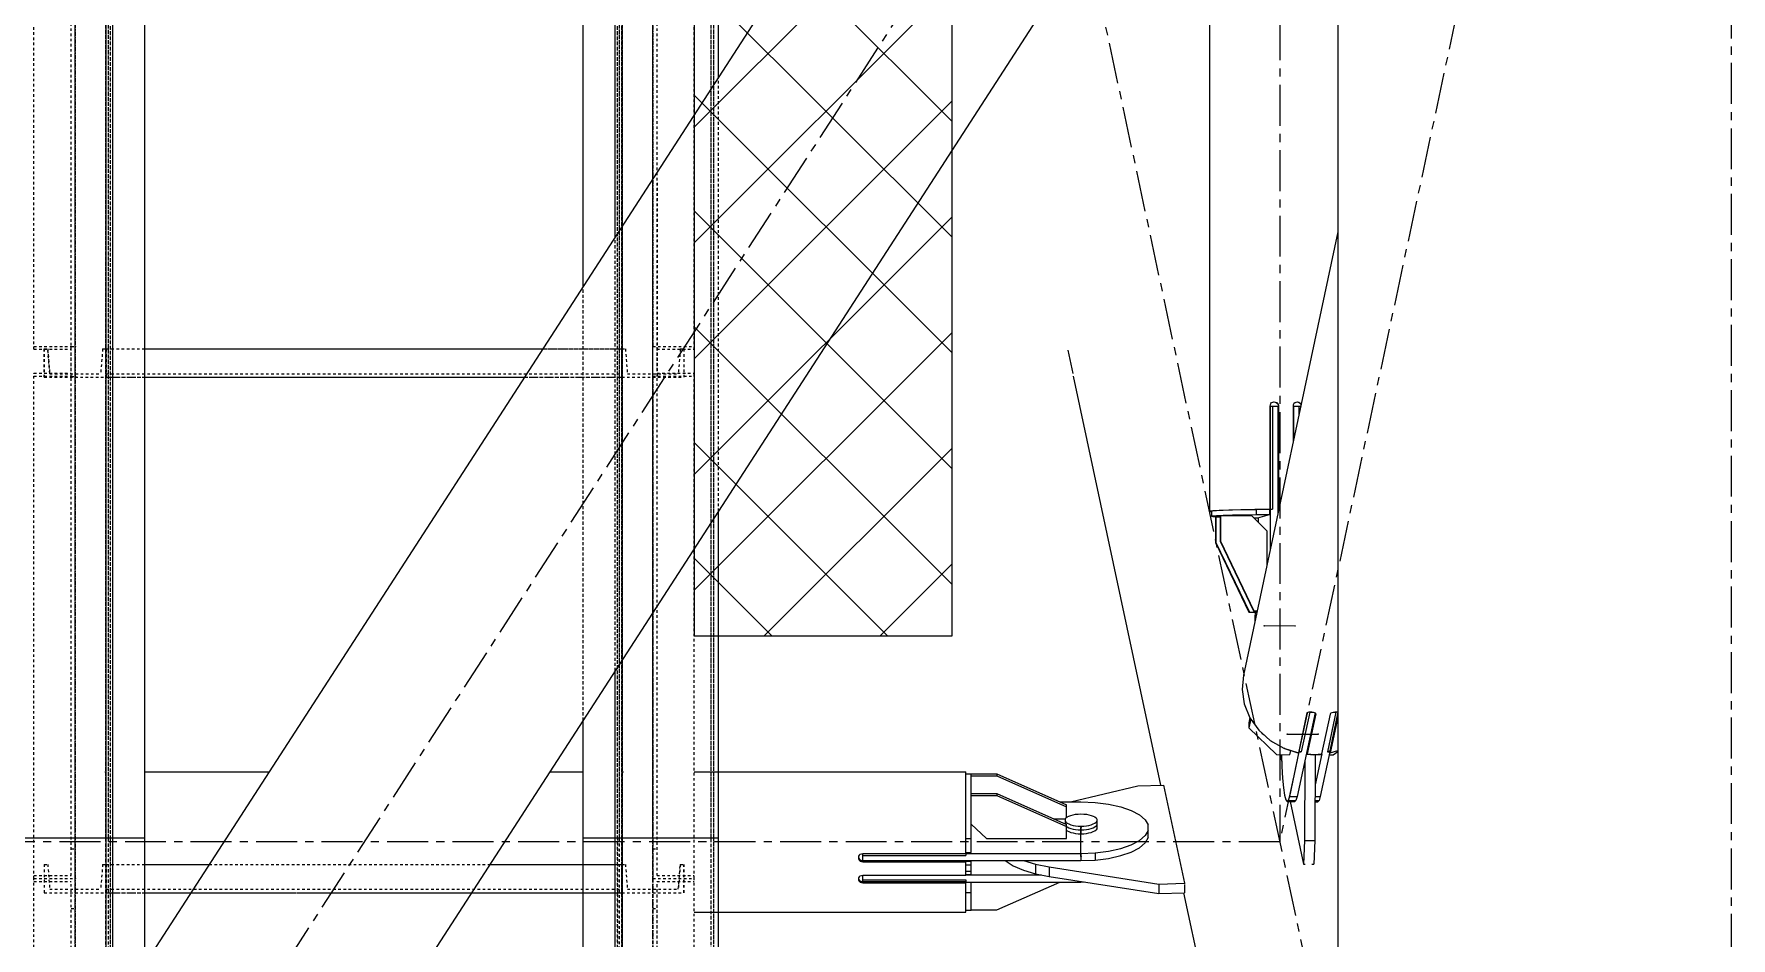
# Model space of a CAD drawing. Header units: millimetres. Extents: x 5143 to 30813, y 232 to 21408.
# Drawn here: x 23101 to 23430, y 11211.6 to 11387 of the extents above; entities that cross this region are included whole.
import ezdxf

# ---------------------------------------------------------------- set-up
doc = ezdxf.new("R2010")
doc.units = ezdxf.units.MM
doc.header["$LTSCALE"] = 0.25
for name, pattern in [('CENTER', [50.8, 31.75, -6.35, 6.35, -6.35]), ('XKITLINE00', [0]), ('XKITLINE02', [4, 2, -2]), ('XKITLINE03', [6, 3, -1, 1, -1])]:
    doc.linetypes.add(name, pattern=pattern)

msp = doc.modelspace()

# ---------------------------------------------------------------- hatches: boundary and pattern name
h = msp.add_hatch()
h.set_pattern_fill('ANSI37', color=1, scale=5, style=0)
h.set_pattern_definition([(135, (104200.305, -4107.69), (11.22532, 11.22532), []), (45, (104200.305, -4107.69), (11.22532, -11.22532), [])])
h.paths.add_polyline_path([(23278.98, 11270.27), (23228.98, 11270.27), (23228.98, 11870.27), (23278.98, 11870.27)])

# ---------------------------------------------------------------- linework, layer by layer
at = {"color": 8, "linetype": 'CENTER'}
for p, q in [((23430, 12689.51), (23430, 11020.27)), ((23342.5, 12050.27), (23342.5, 11230.27)), ((23430, 11640.27), (22900, 10820.27)), ((23430, 11640.27), (23342.5, 11230.27)), ((23256.41, 11633.65), (23430, 10820.27)), ((23345.48, 11272.17), (23339.51, 11272.19)), ((23343.97, 11251.2), (23349.95, 11251.19)), ((23303.98, 11227.5), (23303.98, 11233.05)), ((23342.5, 11230.27), (22987.5, 11230.27))]:
    msp.add_line(p, q, dxfattribs=at)
at = {"color": 1, "linetype": 'XKITLINE03'}
for p, q in [((23109, 11231.06), (23109.01, 12049.63)), ((23115, 11231.06), (23115, 12049.6)), ((23214.99, 12049.6), (23214.99, 11231.06)), ((23220.98, 11231.06), (23220.99, 12049.63)), ((23109, 11600.44), (23109, 10060.36)), ((23115, 10058.83), (23115, 11600.44)), ((23214.98, 11600.44), (23214.99, 10058.83)), ((23220.98, 10820.42), (23220.98, 11600.44)), ((23109.01, 11326.43), (23109.01, 11423.17)), ((23109.01, 11326.43), (23109.01, 11423.17)), ((23220.99, 11423.17), (23220.99, 11326.43)), ((23220.99, 11423.17), (23220.99, 11326.43)), ((23109.01, 11223.17), (23109.01, 11320.62)), ((23109.01, 11223.17), (23109.01, 11320.62)), ((23220.99, 11320.62), (23220.99, 11223.17)), ((23220.99, 11320.62), (23220.99, 11223.17)), ((23115, 11320.42), (23214.98, 11320.42)), ((23115, 11320.42), (23214.98, 11320.42)), ((23115, 11320.42), (23115, 11320.42)), ((23115, 11320.42), (23115, 11320.42)), ((23214.98, 11320.42), (23214.98, 11320.42)), ((23214.98, 11320.42), (23214.98, 11320.42)), ((23109, 10409.49), (23109, 11231.06)), ((23115, 10409.49), (23115, 11231.06)), ((23214.99, 11231.06), (23214.99, 10409.49)), ((23109.01, 11126.43), (23109.01, 11223.17)), ((23109.01, 11126.43), (23109.01, 11223.17)), ((23220.99, 11223.17), (23220.99, 11126.43)), ((23220.99, 11223.17), (23220.99, 11126.43)), ((23115, 11220.42), (23214.98, 11220.42)), ((23115, 11220.42), (23214.98, 11220.42)), ((23115, 11220.42), (23115, 11220.42)), ((23115, 11220.42), (23115, 11220.42)), ((23214.98, 11220.42), (23214.98, 11220.42)), ((23214.98, 11220.42), (23214.98, 11220.42))]:
    msp.add_line(p, q, dxfattribs=at)
at = {"color": 3, "linetype": 'XKITLINE02'}
for p, q in [((23114.92, 11231.06), (23114.92, 12049.63)), ((23115, 11231.06), (23115, 12049.6)), ((23115.45, 11231.06), (23115.46, 12049.63)), ((23115.85, 11231.06), (23115.85, 12049.6)), ((23214.14, 11231.06), (23214.14, 12049.6)), ((23214.53, 11231.06), (23214.54, 12049.63)), ((23214.99, 11231.06), (23214.99, 12049.6)), ((23215.07, 11231.06), (23215.07, 12049.63)), ((23232.3, 11231.06), (23232.3, 12049.63)), ((23232.83, 11231.06), (23232.84, 12049.63)), ((23114.92, 10060.36), (23114.92, 11600.44)), ((23115, 10058.83), (23115, 11600.44)), ((23115.45, 10060.36), (23115.45, 11600.44)), ((23115.85, 10058.83), (23115.85, 11600.44)), ((23116.3, 10060.36), (23116.3, 11600.44)), ((23122.5, 10058.83), (23122.5, 11600.44)), ((23207.49, 10058.83), (23207.48, 11600.44)), ((23213.68, 10820.42), (23213.68, 11600.44)), ((23214.14, 10058.83), (23214.13, 11600.44)), ((23214.53, 10820.42), (23214.53, 11600.44)), ((23214.99, 10058.83), (23214.98, 11600.44)), ((23215.07, 10820.42), (23215.07, 11600.44)), ((23232.3, 10820.42), (23232.3, 11600.44)), ((23232.83, 10820.42), (23232.83, 11600.44)), ((23233.68, 10820.42), (23233.68, 11600.44)), ((23101.01, 11325.85), (23101.01, 11423.17)), ((23101.01, 11325.85), (23101.01, 11423.17)), ((23108.21, 11320.61), (23108.21, 11422.59)), ((23108.21, 11320.61), (23108.21, 11422.59)), ((23109.01, 11320.61), (23109.01, 11423.17)), ((23109.01, 11320.61), (23109.01, 11423.17)), ((23220.99, 11356.91), (23220.99, 11423.17)), ((23220.99, 11356.91), (23220.99, 11423.17)), ((23221.79, 11320.61), (23221.79, 11422.59)), ((23221.79, 11320.61), (23221.79, 11422.59)), ((23228.99, 11325.85), (23228.99, 11423.17)), ((23228.99, 11325.85), (23228.99, 11423.17)), ((23233.68, 11294.47), (23233.68, 11378.62)), ((23228.99, 11369.29), (23228.99, 11325.85)), ((23228.99, 11369.29), (23228.99, 11325.85)), ((23220.99, 11320.61), (23220.99, 11356.91)), ((23220.99, 11320.61), (23220.99, 11356.91)), ((23221.79, 11358.15), (23221.79, 11320.61)), ((23221.79, 11358.15), (23221.79, 11320.61)), ((23213.68, 11263.53), (23213.68, 11347.68)), ((23207.49, 11253.94), (23207.49, 11338.09)), ((23101.01, 11326.43), (23109.01, 11326.43)), ((23101.01, 11326.43), (23109.01, 11326.43)), ((23101.01, 11325.85), (23108.21, 11325.85)), ((23101.01, 11325.85), (23108.21, 11325.85)), ((23103, 11325.92), (23103.68, 11325.92)), ((23103, 11325.92), (23103, 11320.42)), ((23103, 11325.92), (23103, 11320.42)), ((23103, 11325.92), (23103.68, 11325.92)), ((23103, 11325.92), (23103, 11320.42)), ((23103, 11320.42), (23103, 11325.92)), ((23103.68, 11325.92), (23104.07, 11321.12)), ((23103.68, 11325.92), (23104.07, 11321.12)), ((23103.68, 11325.92), (23104.07, 11321.12)), ((23104.07, 11321.12), (23103.68, 11325.92)), ((23108.21, 11223.75), (23108.21, 11326.42)), ((23108.21, 11326.42), (23109.01, 11326.42)), ((23108.21, 11223.75), (23108.21, 11326.42)), ((23108.21, 11326.42), (23109.01, 11326.42)), ((23109.01, 11223.17), (23109.01, 11326.42)), ((23109.01, 11223.17), (23109.01, 11326.42)), ((23114.32, 11325.92), (23113.94, 11321.12)), ((23114.32, 11325.92), (23113.94, 11321.12)), ((23114.32, 11325.92), (23113.94, 11321.12)), ((23114.32, 11325.92), (23113.94, 11321.12)), ((23114.32, 11325.92), (23115, 11325.92)), ((23114.32, 11325.92), (23115, 11325.92)), ((23115, 11320.42), (23115, 11325.92)), ((23115, 11325.92), (23214.98, 11325.92)), ((23115, 11320.42), (23115, 11325.92)), ((23115, 11325.92), (23122.5, 11325.92)), ((23115, 11325.92), (23115, 11320.42)), ((23115, 11325.92), (23115, 11320.42)), ((23115, 11325.92), (23115, 11320.42)), ((23115, 11325.92), (23115, 11320.42)), ((23199.62, 11325.92), (23214.98, 11325.92)), ((23214.98, 11320.42), (23214.98, 11325.92)), ((23214.98, 11320.42), (23214.98, 11325.92)), ((23214.98, 11325.92), (23214.98, 11320.42)), ((23214.98, 11325.92), (23215.66, 11325.92)), ((23214.98, 11325.92), (23214.98, 11320.42)), ((23214.98, 11325.92), (23214.98, 11320.42)), ((23214.98, 11325.92), (23215.66, 11325.92)), ((23214.98, 11325.92), (23214.98, 11320.42)), ((23215.66, 11325.92), (23216.05, 11321.12)), ((23215.66, 11325.92), (23216.05, 11321.12)), ((23215.66, 11325.92), (23216.05, 11321.12)), ((23215.66, 11325.92), (23216.05, 11321.12)), ((23220.99, 11326.43), (23228.99, 11326.43)), ((23220.99, 11326.43), (23228.99, 11326.43)), ((23220.99, 11223.17), (23220.99, 11326.42)), ((23220.99, 11326.42), (23221.79, 11326.42)), ((23220.99, 11225.07), (23220.99, 11326.42)), ((23220.99, 11326.42), (23221.79, 11326.42)), ((23221.79, 11223.75), (23221.79, 11326.42)), ((23221.79, 11223.75), (23221.79, 11326.42)), ((23221.79, 11325.85), (23228.99, 11325.85)), ((23221.79, 11325.85), (23228.99, 11325.85)), ((23226.3, 11325.92), (23225.92, 11321.12)), ((23226.3, 11325.92), (23225.92, 11321.12)), ((23226.3, 11325.92), (23225.92, 11321.12)), ((23226.3, 11325.92), (23225.92, 11321.12)), ((23226.3, 11325.92), (23226.98, 11325.92)), ((23226.3, 11325.92), (23226.98, 11325.92)), ((23226.98, 11325.92), (23226.98, 11320.42)), ((23226.98, 11325.92), (23226.98, 11320.42)), ((23226.98, 11325.92), (23226.98, 11320.42)), ((23226.98, 11325.92), (23226.98, 11320.42)), ((23101.01, 11223.17), (23101.01, 11321.2)), ((23101.01, 11321.2), (23108.21, 11321.2)), ((23101.01, 11223.17), (23101.01, 11321.2)), ((23101.01, 11321.2), (23108.21, 11321.2)), ((23101.01, 11320.62), (23109.01, 11320.62)), ((23101.01, 11320.62), (23109.01, 11320.62)), ((23104.07, 11321.12), (23113.94, 11321.12)), ((23104.07, 11321.12), (23113.94, 11321.12)), ((23108.21, 11320.61), (23109.01, 11320.61)), ((23108.21, 11320.61), (23109.01, 11320.61)), ((23115, 11321.12), (23214.98, 11321.12)), ((23115, 11321.12), (23214.98, 11321.12)), ((23216.05, 11321.12), (23225.92, 11321.12)), ((23216.05, 11321.12), (23225.92, 11321.12)), ((23220.99, 11320.62), (23228.99, 11320.62)), ((23220.99, 11320.62), (23228.99, 11320.62)), ((23220.99, 11320.61), (23221.79, 11320.61)), ((23220.99, 11320.61), (23221.79, 11320.61)), ((23221.79, 11321.2), (23228.99, 11321.2)), ((23221.79, 11321.2), (23228.99, 11321.2)), ((23228.99, 11316.58), (23228.99, 11321.2)), ((23228.99, 11316.58), (23228.99, 11321.2)), ((23103, 11320.42), (23115, 11320.42)), ((23103, 11320.42), (23115, 11320.42)), ((23115, 11320.42), (23214.98, 11320.42)), ((23115, 11320.42), (23122.5, 11320.42)), ((23196.06, 11320.42), (23214.98, 11320.42)), ((23214.98, 11320.42), (23226.98, 11320.42)), ((23214.98, 11320.42), (23226.98, 11320.42)), ((23220.99, 11318.1), (23220.99, 11223.17)), ((23220.99, 11223.17), (23220.99, 11318.1)), ((23228.99, 11223.17), (23228.99, 11316.58)), ((23228.99, 11223.17), (23228.99, 11316.58)), ((23108.21, 11228.97), (23109.01, 11228.97)), ((23108.21, 11228.97), (23109.01, 11228.97)), ((23114.92, 10409.49), (23114.92, 11231.06)), ((23115, 10409.49), (23115, 11231.06)), ((23115, 11231.06), (23116.3, 11231.06)), ((23115, 11231.06), (23116.3, 11231.06)), ((23115.45, 10409.49), (23115.45, 11231.06)), ((23115.85, 10409.49), (23115.85, 11231.06)), ((23116.3, 10443.53), (23116.3, 11231.06)), ((23122.5, 10433.94), (23122.5, 11231.06)), ((23207.49, 11231.06), (23214.99, 11231.06)), ((23207.49, 10797.42), (23207.49, 11231.06)), ((23207.49, 11231.06), (23214.99, 11231.06)), ((23214.14, 11231.06), (23214.14, 10409.49)), ((23214.53, 10927.47), (23214.53, 11231.06)), ((23214.99, 11231.06), (23214.99, 10409.49)), ((23214.99, 10926.62), (23214.99, 11231.06)), ((23215.07, 10928), (23215.07, 11231.06)), ((23220.99, 11228.97), (23221.79, 11228.97)), ((23220.99, 11228.97), (23221.79, 11228.97)), ((23232.3, 10945.24), (23232.3, 11231.06)), ((23232.83, 10945.77), (23232.83, 11231.06)), ((23103, 11225.92), (23103.68, 11225.92)), ((23103, 11225.92), (23103, 11220.42)), ((23103, 11225.92), (23103, 11220.42)), ((23103, 11225.92), (23103.68, 11225.92)), ((23103, 11225.92), (23103, 11220.42)), ((23103, 11225.92), (23103, 11220.42)), ((23103.68, 11225.92), (23104.07, 11221.12)), ((23103.68, 11225.92), (23104.07, 11221.12)), ((23103.68, 11225.92), (23104.07, 11221.12)), ((23103.68, 11225.92), (23104.07, 11221.12)), ((23114.32, 11225.92), (23113.94, 11221.12)), ((23114.32, 11225.92), (23113.94, 11221.12)), ((23114.32, 11225.92), (23113.94, 11221.12)), ((23114.32, 11225.92), (23113.94, 11221.12)), ((23114.32, 11225.92), (23115, 11225.92)), ((23114.32, 11225.92), (23115, 11225.92)), ((23115, 11220.42), (23115, 11225.92)), ((23115, 11225.92), (23214.98, 11225.92)), ((23115, 11220.42), (23115, 11225.92)), ((23115, 11225.92), (23122.5, 11225.92)), ((23115, 11225.92), (23115, 11220.42)), ((23115, 11225.92), (23115, 11220.42)), ((23115, 11225.92), (23115, 11220.42)), ((23115, 11225.92), (23115, 11220.42)), ((23134.99, 11225.92), (23189.38, 11225.92)), ((23207.49, 11225.92), (23214.98, 11225.92)), ((23214.98, 11220.42), (23214.98, 11225.92)), ((23214.98, 11220.42), (23214.98, 11225.92)), ((23214.98, 11225.92), (23214.98, 11220.42)), ((23214.98, 11225.92), (23215.66, 11225.92)), ((23214.98, 11220.42), (23214.98, 11225.92)), ((23214.98, 11225.92), (23214.98, 11220.42)), ((23214.98, 11225.92), (23215.66, 11225.92)), ((23214.98, 11225.92), (23214.98, 11220.42)), ((23215.66, 11225.92), (23216.05, 11221.12)), ((23215.66, 11225.92), (23216.05, 11221.12)), ((23215.66, 11225.92), (23216.05, 11221.12)), ((23215.66, 11225.92), (23216.05, 11221.12)), ((23226.3, 11225.92), (23225.92, 11221.12)), ((23225.92, 11221.12), (23226.3, 11225.92)), ((23226.3, 11225.92), (23225.92, 11221.12)), ((23226.3, 11225.92), (23225.92, 11221.12)), ((23226.3, 11225.92), (23226.98, 11225.92)), ((23226.3, 11225.92), (23226.98, 11225.92)), ((23226.98, 11225.92), (23226.98, 11220.42)), ((23226.98, 11220.42), (23226.98, 11225.92)), ((23226.98, 11225.92), (23226.98, 11220.42)), ((23226.98, 11225.92), (23226.98, 11220.42)), ((23101.01, 11223.75), (23108.21, 11223.75)), ((23101.01, 11223.75), (23108.21, 11223.75)), ((23101.01, 11125.85), (23101.01, 11223.17)), ((23101.01, 11223.17), (23109.01, 11223.17)), ((23101.01, 11223.17), (23109.01, 11223.17)), ((23101.01, 11125.85), (23101.01, 11223.17)), ((23101.01, 11223.17), (23109.01, 11223.17)), ((23101.01, 11223.17), (23109.01, 11223.17)), ((23101.01, 11222.59), (23108.21, 11222.59)), ((23101.01, 11222.59), (23108.21, 11222.59)), ((23108.21, 11120.61), (23108.21, 11222.59)), ((23108.21, 11120.61), (23108.21, 11222.59)), ((23109.01, 11120.61), (23109.01, 11223.17)), ((23109.01, 11120.61), (23109.01, 11223.17)), ((23220.99, 11120.61), (23220.99, 11223.17)), ((23220.99, 11223.17), (23228.99, 11223.17)), ((23220.99, 11223.17), (23228.99, 11223.17)), ((23220.99, 11120.61), (23220.99, 11223.17)), ((23220.99, 11223.17), (23228.99, 11223.17)), ((23220.99, 11223.17), (23228.99, 11223.17)), ((23221.79, 11223.75), (23228.99, 11223.75)), ((23221.79, 11223.75), (23228.99, 11223.75)), ((23221.79, 11120.61), (23221.79, 11222.59)), ((23221.79, 11222.59), (23228.99, 11222.59)), ((23221.79, 11123.52), (23221.79, 11222.59)), ((23221.79, 11222.59), (23228.99, 11222.59)), ((23228.99, 11125.85), (23228.99, 11223.17)), ((23228.99, 11125.85), (23228.99, 11223.17)), ((23103, 11220.42), (23115, 11220.42)), ((23103, 11220.42), (23115, 11220.42)), ((23104.07, 11221.12), (23113.94, 11221.12)), ((23104.07, 11221.12), (23113.94, 11221.12)), ((23115, 11221.12), (23214.98, 11221.12)), ((23115, 11221.12), (23214.98, 11221.12)), ((23115, 11220.42), (23214.98, 11220.42)), ((23115, 11220.42), (23122.5, 11220.42)), ((23131.43, 11220.42), (23185.82, 11220.42)), ((23207.49, 11220.42), (23214.98, 11220.42)), ((23214.98, 11220.42), (23226.98, 11220.42)), ((23214.98, 11220.42), (23226.98, 11220.42)), ((23216.05, 11221.12), (23225.92, 11221.12)), ((23216.05, 11221.12), (23225.92, 11221.12)), ((23108.21, 11217.35), (23109.01, 11217.35)), ((23108.21, 11217.35), (23109.01, 11217.35)), ((23220.99, 11217.35), (23221.79, 11217.35)), ((23220.99, 11217.35), (23221.79, 11217.35))]:
    msp.add_line(p, q, dxfattribs=at)
at = {"color": 7, "linetype": 'XKITLINE00'}
for p, q in [((23116.3, 11231.06), (23116.3, 11617.44)), ((23122.5, 11231.06), (23122.5, 11617.44)), ((23207.49, 11338.09), (23207.49, 11617.44)), ((23213.68, 11347.68), (23213.68, 11617.44)), ((23233.68, 11378.62), (23233.68, 11617.44)), ((23122.5, 11325.92), (23199.62, 11325.92)), ((23122.5, 11320.42), (23196.06, 11320.42)), ((23233.68, 11231.06), (23233.68, 11294.47)), ((23213.68, 11231.06), (23213.68, 11263.53)), ((23207.49, 11231.06), (23207.49, 11253.94)), ((23096.3, 11231.06), (23116.3, 11231.06)), ((23096.3, 11231.06), (23116.3, 11231.06)), ((23116.3, 11197.02), (23116.3, 11231.06)), ((23116.3, 11231.06), (23122.5, 11231.06)), ((23116.3, 11231.06), (23122.5, 11231.06)), ((23122.5, 11206.61), (23122.5, 11231.06)), ((23207.49, 11231.06), (23213.68, 11231.06)), ((23207.49, 11111.25), (23207.49, 11231.06)), ((23207.49, 11231.06), (23213.68, 11231.06)), ((23213.68, 11231.06), (23233.68, 11231.06)), ((23213.68, 11115.48), (23213.68, 11231.06)), ((23213.68, 11231.06), (23233.68, 11231.06)), ((23233.68, 11129.1), (23233.68, 11231.06)), ((23122.5, 11225.92), (23134.99, 11225.92)), ((23189.38, 11225.92), (23207.49, 11225.92)), ((23122.5, 11220.42), (23131.43, 11220.42)), ((23185.82, 11220.42), (23207.49, 11220.42))]:
    msp.add_line(p, q, dxfattribs=at)
at = {"color": 8, "linetype": 'XKITLINE00'}
for p, q in [((23283.31, 11455.4), (23003.23, 11022.07)), ((23328.9, 11439.46), (23328.9, 11294.5)), ((23353.8, 11434.67), (23353.8, 11020.27)), ((23321.66, 11430.58), (23041.58, 10997.26)), ((23353.8, 11348.62), (23335.45, 11262.65)), ((23301.4, 11325.71), (23302.37, 11321.17)), ((23302.48, 11320.63), (23319.42, 11241.28)), ((23340.65, 11315.09), (23340.58, 11314.82)), ((23340.58, 11314.82), (23340.58, 11294.83)), ((23340.58, 11314.79), (23340.64, 11314.81)), ((23340.64, 11314.81), (23341.12, 11314.82)), ((23340.64, 11314.81), (23340.64, 11294.82)), ((23340.75, 11315.32), (23340.65, 11315.09)), ((23340.75, 11315.32), (23340.94, 11315.51)), ((23340.94, 11315.51), (23341.18, 11315.63)), ((23341.12, 11314.82), (23341.12, 11294.82)), ((23341.12, 11314.82), (23342.16, 11314.81)), ((23341.15, 11315.62), (23341.39, 11315.66)), ((23341.18, 11315.63), (23341.44, 11315.67)), ((23341.39, 11315.66), (23341.65, 11315.62)), ((23341.44, 11315.67), (23341.7, 11315.63)), ((23341.65, 11315.62), (23341.89, 11315.5)), ((23341.7, 11315.63), (23341.94, 11315.51)), ((23341.89, 11315.5), (23342.08, 11315.31)), ((23341.94, 11315.51), (23342.13, 11315.32)), ((23342.08, 11315.31), (23342.2, 11315.07)), ((23342.13, 11315.32), (23342.25, 11315.09)), ((23342.16, 11314.81), (23342.16, 11294.11)), ((23342.2, 11315.07), (23342.25, 11315.09)), ((23342.2, 11315.07), (23342.24, 11314.81)), ((23342.24, 11314.81), (23342.29, 11314.82)), ((23342.24, 11314.81), (23342.24, 11294.81)), ((23342.25, 11315.09), (23342.29, 11314.82)), ((23342.29, 11314.82), (23342.29, 11294.83)), ((23345.12, 11315.08), (23345.08, 11314.82)), ((23345.08, 11314.82), (23345.08, 11307.8)), ((23345.08, 11314.79), (23345.15, 11314.81)), ((23345.24, 11315.32), (23345.12, 11315.08)), ((23345.15, 11314.81), (23345.15, 11308.11)), ((23345.15, 11314.81), (23346.19, 11314.8)), ((23345.43, 11315.5), (23345.24, 11315.32)), ((23345.43, 11315.5), (23345.66, 11315.62)), ((23345.64, 11315.61), (23345.87, 11315.65)), ((23345.66, 11315.62), (23345.92, 11315.66)), ((23345.87, 11315.65), (23346.13, 11315.6)), ((23345.92, 11315.66), (23346.18, 11315.62)), ((23346.13, 11315.6), (23346.36, 11315.48)), ((23346.18, 11315.62), (23346.41, 11315.5)), ((23346.19, 11314.8), (23346.58, 11314.8)), ((23346.19, 11314.8), (23346.19, 11313)), ((23346.36, 11315.48), (23346.51, 11315.33)), ((23346.41, 11315.5), (23346.6, 11315.31)), ((23346.51, 11315.33), (23346.55, 11315.29)), ((23346.55, 11315.29), (23346.64, 11315.1)), ((23346.6, 11315.31), (23346.66, 11315.17)), ((23328.9, 11294.5), (23329.51, 11294.58)), ((23328.9, 11294.5), (23328.97, 11294.42)), ((23328.97, 11294.42), (23329.25, 11294.39)), ((23329.25, 11294.47), (23329.49, 11294.54)), ((23329.25, 11294.47), (23329.25, 11293.47)), ((23329.49, 11294.54), (23330.27, 11294.61)), ((23329.51, 11294.58), (23330.77, 11294.66)), ((23330.27, 11294.61), (23331.57, 11294.67)), ((23330.77, 11294.66), (23332.62, 11294.72)), ((23331.57, 11294.67), (23333.33, 11294.72)), ((23332.62, 11294.72), (23334.96, 11294.77)), ((23333.33, 11294.72), (23335.48, 11294.77)), ((23334.96, 11294.77), (23337.68, 11294.81)), ((23335.29, 11294.76), (23335.48, 11294.76)), ((23335.48, 11294.77), (23337.92, 11294.8)), ((23337.68, 11294.81), (23340.58, 11294.83)), ((23337.9, 11294.79), (23337.92, 11294.8)), ((23337.92, 11294.8), (23340.55, 11294.82)), ((23337.92, 11294.8), (23337.92, 11293.8)), ((23340.55, 11294.82), (23340.55, 11293.82)), ((23340.64, 11294.82), (23340.67, 11294.82)), ((23340.67, 11294.82), (23341.12, 11294.82)), ((23340.67, 11294.82), (23340.67, 11287.11)), ((23342.16, 11294.79), (23342.27, 11294.82)), ((23342.24, 11294.81), (23342.29, 11294.83)), ((23342.24, 11294.81), (23342.27, 11294.81)), ((23342.27, 11294.82), (23342.27, 11294.6)), ((23342.29, 11294.83), (23342.32, 11294.83)), ((23329.25, 11293.47), (23329.49, 11293.54)), ((23329.25, 11293.47), (23329.56, 11293.4)), ((23329.49, 11293.54), (23330.27, 11293.61)), ((23329.56, 11293.4), (23330.06, 11293.36)), ((23330.06, 11293.35), (23330.14, 11293.38)), ((23330.06, 11293.35), (23330.06, 11288.36)), ((23330.14, 11293.38), (23330.14, 11288.38)), ((23330.14, 11293.38), (23330.94, 11293.38)), ((23330.27, 11293.61), (23331.02, 11293.64)), ((23330.94, 11293.62), (23331.03, 11293.64)), ((23330.94, 11293.62), (23330.94, 11288.62)), ((23331.03, 11293.64), (23331.03, 11288.65)), ((23331.03, 11293.64), (23337.01, 11293.63)), ((23331.05, 11293.64), (23331.57, 11293.67)), ((23331.57, 11293.67), (23333.33, 11293.73)), ((23333.33, 11293.73), (23335.48, 11293.77)), ((23335.48, 11293.77), (23337.92, 11293.8)), ((23337.01, 11293.63), (23339.99, 11290.62)), ((23337.49, 11293.15), (23338.27, 11293.14)), ((23337.92, 11293.8), (23340.55, 11293.82)), ((23338.27, 11293.14), (23340.55, 11293.82)), ((23338.35, 11293.16), (23338.35, 11292.28)), ((23330.06, 11288.36), (23330.14, 11288.38)), ((23330.06, 11288.36), (23336.53, 11274.85)), ((23330.14, 11288.38), (23336.62, 11274.87)), ((23330.94, 11288.62), (23331.03, 11288.65)), ((23330.94, 11288.62), (23337.42, 11275.11)), ((23331.03, 11288.65), (23337.5, 11275.14)), ((23339.99, 11290.62), (23339.99, 11283.95)), ((23336.53, 11274.85), (23336.62, 11274.87)), ((23336.53, 11274.85), (23337.78, 11274.84)), ((23336.62, 11274.87), (23337.78, 11274.87)), ((23337.42, 11275.11), (23337.5, 11275.14)), ((23337.42, 11275.11), (23338.11, 11275.11)), ((23337.5, 11275.14), (23338.11, 11275.13)), ((23337.74, 11274.51), (23337.7, 11274.12)), ((23337.78, 11274.83), (23337.74, 11274.51)), ((23337.82, 11275.07), (23337.78, 11274.83)), ((23337.83, 11275.11), (23337.82, 11275.07)), ((23338.01, 11275.11), (23338.05, 11274.91)), ((23337.66, 11273.17), (23337.65, 11272.98)), ((23337.68, 11273.67), (23337.66, 11273.17)), ((23337.7, 11274.12), (23337.68, 11273.67)), ((23335.45, 11262.65), (23335.2, 11259.85)), ((23335.2, 11259.85), (23335.64, 11257.05)), ((23335.64, 11257.05), (23336.74, 11254.38)), ((23349.35, 11255.33), (23345.89, 11239.12)), ((23347.79, 11255.3), (23346.14, 11247.57)), ((23348.33, 11255.47), (23346.68, 11247.74)), ((23347.79, 11255.3), (23347.87, 11255.38)), ((23349.39, 11255.29), (23347.82, 11247.93)), ((23349.49, 11255.11), (23347.84, 11247.37)), ((23347.87, 11255.38), (23347.99, 11255.46)), ((23347.99, 11255.46), (23348.2, 11255.52)), ((23348.2, 11255.52), (23348.44, 11255.54)), ((23348.24, 11255.52), (23348.33, 11255.47)), ((23348.33, 11255.47), (23349.01, 11255.47)), ((23348.44, 11255.54), (23348.71, 11255.52)), ((23348.71, 11255.52), (23348.97, 11255.48)), ((23348.97, 11255.48), (23349.19, 11255.41)), ((23349.19, 11255.41), (23349.37, 11255.32)), ((23349.37, 11255.32), (23349.47, 11255.21)), ((23349.47, 11255.21), (23349.49, 11255.11)), ((23352.28, 11255.1), (23350.63, 11247.37)), ((23353.41, 11255.46), (23351.76, 11247.73)), ((23353.8, 11255.45), (23352.2, 11247.97)), ((23352.34, 11255.21), (23352.28, 11255.1)), ((23353.8, 11255.18), (23352.29, 11248.14)), ((23352.34, 11255.21), (23352.48, 11255.31)), ((23352.48, 11255.31), (23352.68, 11255.4)), ((23352.68, 11255.4), (23352.93, 11255.47)), ((23352.89, 11255.46), (23353.41, 11255.46)), ((23352.93, 11255.47), (23353.19, 11255.51)), ((23353.19, 11255.51), (23353.45, 11255.52)), ((23353.41, 11255.46), (23353.52, 11255.52)), ((23353.45, 11255.52), (23353.67, 11255.5)), ((23353.67, 11255.5), (23353.8, 11255.46)), ((23336.72, 11254.43), (23336.5, 11253.37)), ((23336.5, 11253.37), (23336.53, 11252.45)), ((23336.89, 11254.17), (23336.53, 11252.45)), ((23336.53, 11252.45), (23341.89, 11247.22)), ((23336.74, 11254.38), (23338.44, 11251.99)), ((23338.44, 11251.99), (23340.66, 11249.99)), ((23338.99, 11251.5), (23339.06, 11251.41)), ((23353.8, 11254.5), (23352.31, 11247.55)), ((23339.06, 11251.41), (23339.49, 11251.05)), ((23340.66, 11249.99), (23343.29, 11248.49)), ((23340.93, 11249.84), (23341.1, 11249.7)), ((23341.1, 11249.7), (23343.29, 11248.49)), ((23343.29, 11248.49), (23346.14, 11247.57)), ((23343.3, 11248.49), (23343.46, 11248.39)), ((23343.47, 11248.43), (23343.46, 11248.39)), ((23343.46, 11248.39), (23346.04, 11247.56)), ((23352.29, 11248.37), (23352.3, 11247.93)), ((23341.89, 11247.22), (23344.38, 11247.21)), ((23342.6, 11247.22), (23342.91, 11245.77)), ((23342.86, 11247.22), (23342.94, 11244.9)), ((23342.94, 11244.9), (23343.07, 11242.65)), ((23344.56, 11248.04), (23344.38, 11247.21)), ((23346.23, 11247.74), (23344.39, 11239.12)), ((23346.05, 11247.6), (23346.04, 11247.56)), ((23346.22, 11247.97), (23346.23, 11247.74)), ((23346.23, 11247.98), (23346.68, 11247.74)), ((23346.23, 11247.74), (23346.68, 11247.74)), ((23347.38, 11246.13), (23347.31, 11230.56)), ((23347.73, 11247.75), (23347.74, 11247.28)), ((23347.83, 11247.67), (23347.74, 11247.28)), ((23347.74, 11247.28), (23348.44, 11247.23)), ((23347.81, 11248.14), (23347.83, 11247.67)), ((23347.82, 11247.93), (23347.84, 11247.37)), ((23347.84, 11247.37), (23349.24, 11247.23)), ((23348.46, 11247.31), (23348.44, 11247.23)), ((23348.44, 11247.23), (23349.14, 11247.21)), ((23349.14, 11247.21), (23349.84, 11247.22)), ((23349.24, 11247.23), (23350.63, 11247.37)), ((23349.38, 11247.21), (23349.3, 11230.56)), ((23350.64, 11247.37), (23349.35, 11241.35)), ((23349.85, 11247.29), (23349.84, 11247.22)), ((23349.84, 11247.22), (23350.53, 11247.27)), ((23352.21, 11247.73), (23350.37, 11239.11)), ((23350.55, 11247.36), (23350.53, 11247.27)), ((23351.76, 11247.73), (23352.2, 11247.97)), ((23351.76, 11247.73), (23352.21, 11247.73)), ((23352.09, 11247.19), (23352.85, 11247.19)), ((23352.2, 11247.97), (23352.21, 11247.73)), ((23352.21, 11247.73), (23352.22, 11247.54)), ((23352.3, 11247.93), (23352.22, 11247.54)), ((23352.22, 11247.54), (23352.31, 11247.57)), ((23352.29, 11248.14), (23352.31, 11247.55)), ((23352.31, 11247.55), (23353.8, 11248.04)), ((23352.85, 11247.19), (23353.8, 11247.84)), ((23114.72, 11243.9), (23115, 11243.9)), ((23122.5, 11243.9), (23146.61, 11243.9)), ((23201, 11243.9), (23207.49, 11243.9)), ((23214.99, 11243.9), (23215.27, 11243.9)), ((23228.98, 11243.9), (23281.68, 11243.9)), ((23281.68, 11228.07), (23281.68, 11243.9)), ((23281.68, 11243.48), (23282.68, 11243.48)), ((23282.68, 11239.29), (23282.68, 11243.48)), ((23282.68, 11243.47), (23287.68, 11243.47)), ((23282.68, 11243.08), (23287.68, 11243.08)), ((23287.68, 11243.47), (23301.18, 11237.46)), ((23287.68, 11243.47), (23287.68, 11243.08)), ((23287.68, 11243.08), (23301.18, 11237.08)), ((23343.07, 11242.65), (23343.25, 11240.78)), ((23282.68, 11239.65), (23287.68, 11239.65)), ((23282.68, 11239.29), (23282.68, 11239.27)), ((23282.68, 11239.27), (23287.68, 11239.27)), ((23282.68, 11239.27), (23282.68, 11239.25)), ((23282.68, 11233.62), (23282.68, 11239.25)), ((23287.68, 11239.65), (23301.18, 11233.64)), ((23287.68, 11239.65), (23287.68, 11239.27)), ((23287.68, 11239.27), (23301.18, 11233.26)), ((23301.97, 11238.05), (23315.01, 11241.14)), ((23315.01, 11241.14), (23319.99, 11241.29)), ((23319.99, 11241.29), (23324.05, 11222.28)), ((23343.25, 11240.78), (23343.45, 11239.35)), ((23343.45, 11239.35), (23343.68, 11238.45)), ((23343.68, 11238.45), (23343.92, 11238.11)), ((23343.92, 11238.11), (23344.16, 11238.33)), ((23344.39, 11239.12), (23344.16, 11238.33)), ((23344.16, 11238.33), (23345.65, 11238.33)), ((23344.39, 11239.12), (23345.89, 11239.12)), ((23345.41, 11238.1), (23345.65, 11238.33)), ((23345.89, 11239.12), (23345.65, 11238.33)), ((23349.34, 11239.11), (23350.37, 11239.11)), ((23349.34, 11238.32), (23350.13, 11238.32)), ((23349.89, 11238.09), (23350.13, 11238.32)), ((23350.37, 11239.11), (23350.13, 11238.32)), ((23299.86, 11238.05), (23303.98, 11238.05)), ((23301.07, 11234.93), (23301.3, 11235.12)), ((23301.18, 11235.02), (23301.18, 11237.46)), ((23301.3, 11235.12), (23301.61, 11235.29)), ((23301.61, 11235.29), (23301.99, 11235.43)), ((23301.99, 11235.43), (23302.43, 11235.55)), ((23302.43, 11235.55), (23302.92, 11235.64)), ((23302.92, 11235.64), (23303.45, 11235.69)), ((23303.45, 11235.69), (23303.98, 11235.71)), ((23303.98, 11238.05), (23306.71, 11237.94)), ((23303.98, 11235.71), (23304.52, 11235.69)), ((23304.52, 11235.69), (23305.04, 11235.64)), ((23305.04, 11235.64), (23305.53, 11235.55)), ((23305.53, 11235.55), (23305.98, 11235.43)), ((23305.98, 11235.43), (23306.36, 11235.29)), ((23306.36, 11235.29), (23306.67, 11235.12)), ((23306.67, 11235.12), (23306.9, 11234.93)), ((23306.71, 11237.94), (23309.31, 11237.62)), ((23309.31, 11237.62), (23311.68, 11237.09)), ((23311.68, 11237.09), (23313.72, 11236.39)), ((23313.72, 11236.39), (23315.33, 11235.55)), ((23315.33, 11235.55), (23316.44, 11234.59)), ((23343.92, 11238.11), (23345.41, 11238.1)), ((23344.54, 11238.1), (23347.13, 11225.94)), ((23349.34, 11238.09), (23349.89, 11238.09)), ((23282.68, 11233.72), (23285.68, 11230.95)), ((23282.68, 11228.22), (23282.68, 11233.62)), ((23298.66, 11234.77), (23300.95, 11234.77)), ((23300.93, 11234.73), (23300.88, 11234.53)), ((23300.88, 11234.53), (23300.88, 11233.79)), ((23300.88, 11234.53), (23300.93, 11234.32)), ((23300.88, 11233.79), (23300.89, 11233.77)), ((23300.88, 11233.79), (23300.88, 11233.77)), ((23300.88, 11233.79), (23300.89, 11233.77)), ((23301.07, 11234.93), (23300.93, 11234.73)), ((23300.93, 11234.32), (23301.07, 11234.12)), ((23301.07, 11234.12), (23301.3, 11233.94)), ((23301.18, 11230.95), (23301.18, 11233.64)), ((23301.18, 11233.29), (23301.3, 11233.2)), ((23301.18, 11233.29), (23301.3, 11233.2)), ((23301.18, 11232.55), (23301.3, 11232.46)), ((23301.3, 11233.94), (23301.61, 11233.77)), ((23301.3, 11233.2), (23301.61, 11233.03)), ((23301.3, 11233.2), (23301.61, 11233.03)), ((23301.3, 11232.46), (23301.61, 11232.29)), ((23301.61, 11233.77), (23301.99, 11233.62)), ((23301.61, 11233.03), (23301.99, 11232.88)), ((23301.61, 11233.03), (23301.99, 11232.88)), ((23301.61, 11232.29), (23301.99, 11232.14)), ((23301.99, 11233.62), (23302.43, 11233.5)), ((23301.99, 11232.88), (23302.43, 11232.76)), ((23301.99, 11232.88), (23302.43, 11232.76)), ((23301.99, 11232.14), (23302.43, 11232.02)), ((23302.43, 11233.5), (23302.92, 11233.42)), ((23302.43, 11232.76), (23302.92, 11232.68)), ((23302.43, 11232.76), (23302.92, 11232.68)), ((23302.43, 11232.02), (23302.92, 11231.94)), ((23302.92, 11233.42), (23303.45, 11233.36)), ((23302.92, 11232.68), (23303.45, 11232.62)), ((23302.92, 11232.68), (23303.45, 11232.62)), ((23302.92, 11231.94), (23303.45, 11231.88)), ((23303.45, 11233.36), (23303.98, 11233.34)), ((23303.45, 11232.62), (23303.98, 11232.6)), ((23303.45, 11232.62), (23303.98, 11232.6)), ((23303.45, 11231.88), (23303.98, 11231.86)), ((23303.98, 11233.34), (23304.52, 11233.36)), ((23303.98, 11233.34), (23303.98, 11232.6)), ((23303.98, 11232.6), (23304.52, 11232.62)), ((23303.98, 11232.6), (23304.52, 11232.62)), ((23303.98, 11232.6), (23303.98, 11231.86)), ((23303.98, 11231.86), (23304.52, 11231.88)), ((23304.52, 11233.36), (23305.04, 11233.42)), ((23304.52, 11232.62), (23305.04, 11232.68)), ((23304.52, 11232.62), (23305.04, 11232.68)), ((23304.52, 11231.88), (23305.04, 11231.94)), ((23305.04, 11233.42), (23305.53, 11233.5)), ((23305.04, 11232.68), (23305.53, 11232.76)), ((23305.04, 11232.68), (23305.53, 11232.76)), ((23305.04, 11231.94), (23305.53, 11232.02)), ((23305.53, 11233.5), (23305.98, 11233.62)), ((23305.53, 11232.76), (23305.98, 11232.88)), ((23305.53, 11232.76), (23305.98, 11232.88)), ((23305.53, 11232.02), (23305.98, 11232.14)), ((23305.98, 11233.62), (23306.36, 11233.77)), ((23305.98, 11232.88), (23306.36, 11233.03)), ((23305.98, 11232.88), (23306.36, 11233.03)), ((23305.98, 11232.14), (23306.36, 11232.29)), ((23306.36, 11233.77), (23306.67, 11233.94)), ((23306.36, 11233.03), (23306.67, 11233.2)), ((23306.36, 11233.03), (23306.67, 11233.2)), ((23306.36, 11232.29), (23306.67, 11232.46)), ((23306.67, 11233.94), (23306.9, 11234.12)), ((23306.67, 11233.2), (23306.9, 11233.38)), ((23306.67, 11233.2), (23306.9, 11233.38)), ((23306.67, 11232.46), (23306.9, 11232.64)), ((23306.9, 11234.93), (23307.04, 11234.73)), ((23307.04, 11234.32), (23306.9, 11234.12)), ((23307.04, 11233.58), (23306.9, 11233.38)), ((23307.04, 11233.58), (23306.9, 11233.38)), ((23307.04, 11232.84), (23306.9, 11232.64)), ((23307.04, 11234.73), (23307.08, 11234.53)), ((23307.08, 11234.53), (23307.04, 11234.32)), ((23307.08, 11233.79), (23307.04, 11233.58)), ((23307.08, 11233.79), (23307.04, 11233.58)), ((23307.08, 11233.05), (23307.04, 11232.84)), ((23307.08, 11234.53), (23307.08, 11233.79)), ((23307.08, 11233.79), (23307.08, 11233.05)), ((23316.44, 11234.59), (23317.01, 11233.57)), ((23317.01, 11232.53), (23316.44, 11231.5)), ((23317.01, 11231.14), (23317.01, 11233.57)), ((23281.68, 11230.94), (23282.68, 11230.94)), ((23285.68, 11230.95), (23301.18, 11230.95)), ((23306.71, 11228.16), (23309.31, 11228.48)), ((23309.31, 11228.48), (23311.68, 11229)), ((23311.68, 11229), (23313.72, 11229.7)), ((23313.72, 11229.7), (23315.33, 11230.55)), ((23313.72, 11228.32), (23315.33, 11229.16)), ((23315.33, 11230.55), (23316.44, 11231.5)), ((23315.33, 11229.16), (23316.44, 11230.12)), ((23317.01, 11231.14), (23316.44, 11230.12)), ((23347.31, 11230.56), (23347.13, 11225.94)), ((23347.31, 11230.56), (23349.3, 11230.56)), ((23349.3, 11230.56), (23349.12, 11225.94)), ((23260.88, 11227.5), (23260.83, 11227.24)), ((23260.83, 11227.24), (23260.88, 11226.99)), ((23260.85, 11227.36), (23260.88, 11227.22)), ((23261, 11227.73), (23260.88, 11227.5)), ((23260.88, 11227.22), (23261, 11226.99)), ((23260.88, 11226.99), (23261, 11226.76)), ((23261, 11227.73), (23261.18, 11227.91)), ((23261, 11226.99), (23261.18, 11226.81)), ((23261, 11226.76), (23261.18, 11226.58)), ((23261.18, 11227.91), (23261.42, 11228)), ((23261.18, 11226.81), (23261.42, 11226.69)), ((23261.18, 11226.58), (23261.42, 11226.46)), ((23261.42, 11228), (23261.68, 11228.07)), ((23261.42, 11226.69), (23261.42, 11226.46)), ((23261.42, 11226.69), (23261.68, 11226.65)), ((23261.42, 11226.46), (23261.68, 11226.42)), ((23261.68, 11228.07), (23281.68, 11228.07)), ((23261.68, 11226.66), (23261.68, 11228.07)), ((23261.68, 11227.63), (23281.68, 11227.63)), ((23261.68, 11226.66), (23303.98, 11226.66)), ((23261.68, 11226.66), (23261.68, 11226.65)), ((23261.68, 11226.65), (23261.68, 11226.42)), ((23261.68, 11226.65), (23281.68, 11226.65)), ((23261.68, 11226.42), (23281.68, 11226.42)), ((23281.68, 11228.22), (23282.68, 11228.22)), ((23281.68, 11228.07), (23281.68, 11228.05)), ((23281.68, 11228.05), (23303.98, 11228.05)), ((23281.68, 11228.05), (23281.68, 11227.63)), ((23281.68, 11226.66), (23281.68, 11226.54)), ((23281.68, 11226.65), (23281.68, 11226.42)), ((23281.68, 11226.54), (23282.68, 11226.54)), ((23281.68, 11223.83), (23281.68, 11226.42)), ((23281.68, 11225.87), (23282.68, 11225.87)), ((23282.68, 11225.22), (23282.68, 11226.66)), ((23282.68, 11223.95), (23282.68, 11225.22)), ((23289.31, 11226.65), (23290.84, 11225.67)), ((23290.84, 11225.67), (23292.82, 11224.82)), ((23292.84, 11226.66), (23295.16, 11225.97)), ((23295.16, 11225.97), (23297.81, 11225.44)), ((23295.16, 11225.97), (23295.16, 11224.12)), ((23297.81, 11225.44), (23319.06, 11222.12)), ((23297.81, 11225.44), (23297.81, 11223.59)), ((23303.98, 11228.05), (23306.71, 11228.16)), ((23303.98, 11228.05), (23303.98, 11226.66)), ((23303.98, 11226.66), (23306.71, 11226.77)), ((23306.71, 11228.16), (23306.71, 11226.77)), ((23306.71, 11226.77), (23309.31, 11227.09)), ((23309.31, 11227.09), (23311.68, 11227.62)), ((23311.68, 11227.62), (23313.72, 11228.32)), ((23347.13, 11225.94), (23347.46, 11225.94)), ((23348.76, 11225.94), (23349.12, 11225.94)), ((23260.88, 11223.31), (23260.83, 11223.08)), ((23260.83, 11223.08), (23260.88, 11222.85)), ((23260.85, 11223.2), (23260.88, 11223.08)), ((23261, 11223.52), (23260.88, 11223.31)), ((23260.88, 11223.08), (23261, 11222.87)), ((23260.88, 11222.85), (23261, 11222.64)), ((23261, 11223.52), (23261.18, 11223.69)), ((23261, 11222.87), (23261.15, 11222.74)), ((23261, 11222.64), (23261.16, 11222.49)), ((23261.15, 11222.74), (23261.18, 11222.71)), ((23261.18, 11223.69), (23261.42, 11223.8)), ((23261.18, 11222.71), (23261.42, 11222.61)), ((23261.18, 11222.48), (23261.42, 11222.39)), ((23261.42, 11223.8), (23261.68, 11223.83)), ((23261.42, 11222.61), (23261.68, 11222.58)), ((23261.42, 11222.39), (23261.68, 11222.34)), ((23261.68, 11223.83), (23281.68, 11223.83)), ((23261.68, 11222.6), (23261.68, 11223.83)), ((23261.68, 11222.92), (23281.68, 11222.92)), ((23261.68, 11222.6), (23281.68, 11222.6)), ((23261.68, 11222.58), (23261.68, 11222.34)), ((23261.68, 11222.58), (23281.68, 11222.58)), ((23261.68, 11222.34), (23281.68, 11222.34)), ((23281.68, 11224.58), (23282.68, 11224.58)), ((23281.68, 11223.95), (23282.68, 11223.95)), ((23281.68, 11223.89), (23296.32, 11223.89)), ((23281.68, 11222.92), (23281.68, 11222.5)), ((23281.68, 11222.5), (23281.68, 11222.34)), ((23281.68, 11222.5), (23303.98, 11222.5)), ((23281.68, 11216.65), (23281.68, 11222.34)), ((23282.68, 11218.86), (23282.68, 11222.49)), ((23287.68, 11217.08), (23299.86, 11222.5)), ((23292.82, 11224.82), (23295.16, 11224.12)), ((23295.16, 11224.12), (23297.81, 11223.59)), ((23297.81, 11223.59), (23319.06, 11220.27)), ((23303.98, 11222.63), (23303.98, 11222.5)), ((23303.98, 11222.5), (23304.63, 11222.53)), ((23319.06, 11222.12), (23324.05, 11222.28)), ((23319.06, 11222.12), (23319.06, 11220.27)), ((23324.05, 11222.28), (23324.05, 11222.01)), ((23324.05, 11221.91), (23324.05, 11220.43)), ((23281.68, 11220.47), (23282.68, 11220.47)), ((23282.68, 11217.12), (23282.68, 11218.86)), ((23319.06, 11220.27), (23324.05, 11220.43)), ((23323.87, 11220.42), (23330.1, 11191.23)), ((23228.99, 11216.65), (23281.68, 11216.65)), ((23281.68, 11217.07), (23282.68, 11217.07)), ((23282.68, 11217.12), (23282.68, 11217.1)), ((23282.68, 11217.1), (23282.68, 11217.08)), ((23282.68, 11217.08), (23287.68, 11217.08))]:
    msp.add_line(p, q, dxfattribs=at)
msp.add_lwpolyline([(23278.98, 11870.27), (23228.98, 11870.27), (23228.98, 11270.27), (23278.98, 11270.27)], close=True)
at = {"color": 1}
msp.add_lwpolyline([(23278.98, 11870.27), (23228.98, 11870.27), (23228.98, 11270.27), (23278.98, 11270.27)], close=True, dxfattribs=at)
at = {"color": 1, "linetype": 'XKITLINE00'}
for centre in [(23109.01, 11326.43), (23109.01, 11326.43), (23220.99, 11326.43), (23220.99, 11326.43), (23109.01, 11320.62), (23109.01, 11320.62), (23220.99, 11320.62), (23220.99, 11320.62), (23115, 11320.42), (23115, 11320.42), (23115, 11320.42), (23115, 11320.42), (23214.98, 11320.42), (23214.98, 11320.42), (23214.98, 11320.42), (23214.98, 11320.42), (23109, 11231.06), (23109, 11231.06), (23115, 11231.06), (23115, 11231.06), (23214.99, 11231.06), (23214.99, 11231.06), (23220.98, 11231.06), (23109.01, 11223.17), (23109.01, 11223.17), (23109.01, 11223.17), (23109.01, 11223.17), (23220.99, 11223.17), (23220.99, 11223.17), (23220.99, 11223.17), (23220.99, 11223.17), (23115, 11220.42), (23115, 11220.42), (23115, 11220.42), (23115, 11220.42), (23214.98, 11220.42), (23214.98, 11220.42), (23214.98, 11220.42), (23214.98, 11220.42)]:
    msp.add_circle(centre, 0.05, dxfattribs=at)
at = {"color": 8, "linetype": 'XKITLINE00'}
for centre in [(23339.51, 11272.19), (23345.48, 11272.17), (23343.97, 11251.2), (23349.95, 11251.19), (23303.98, 11233.05), (23342.5, 11230.27), (23342.5, 11230.27), (23342.5, 11230.27), (23303.98, 11227.5)]:
    msp.add_circle(centre, 0.05, dxfattribs=at)

doc.saveas('drawing.dxf')
